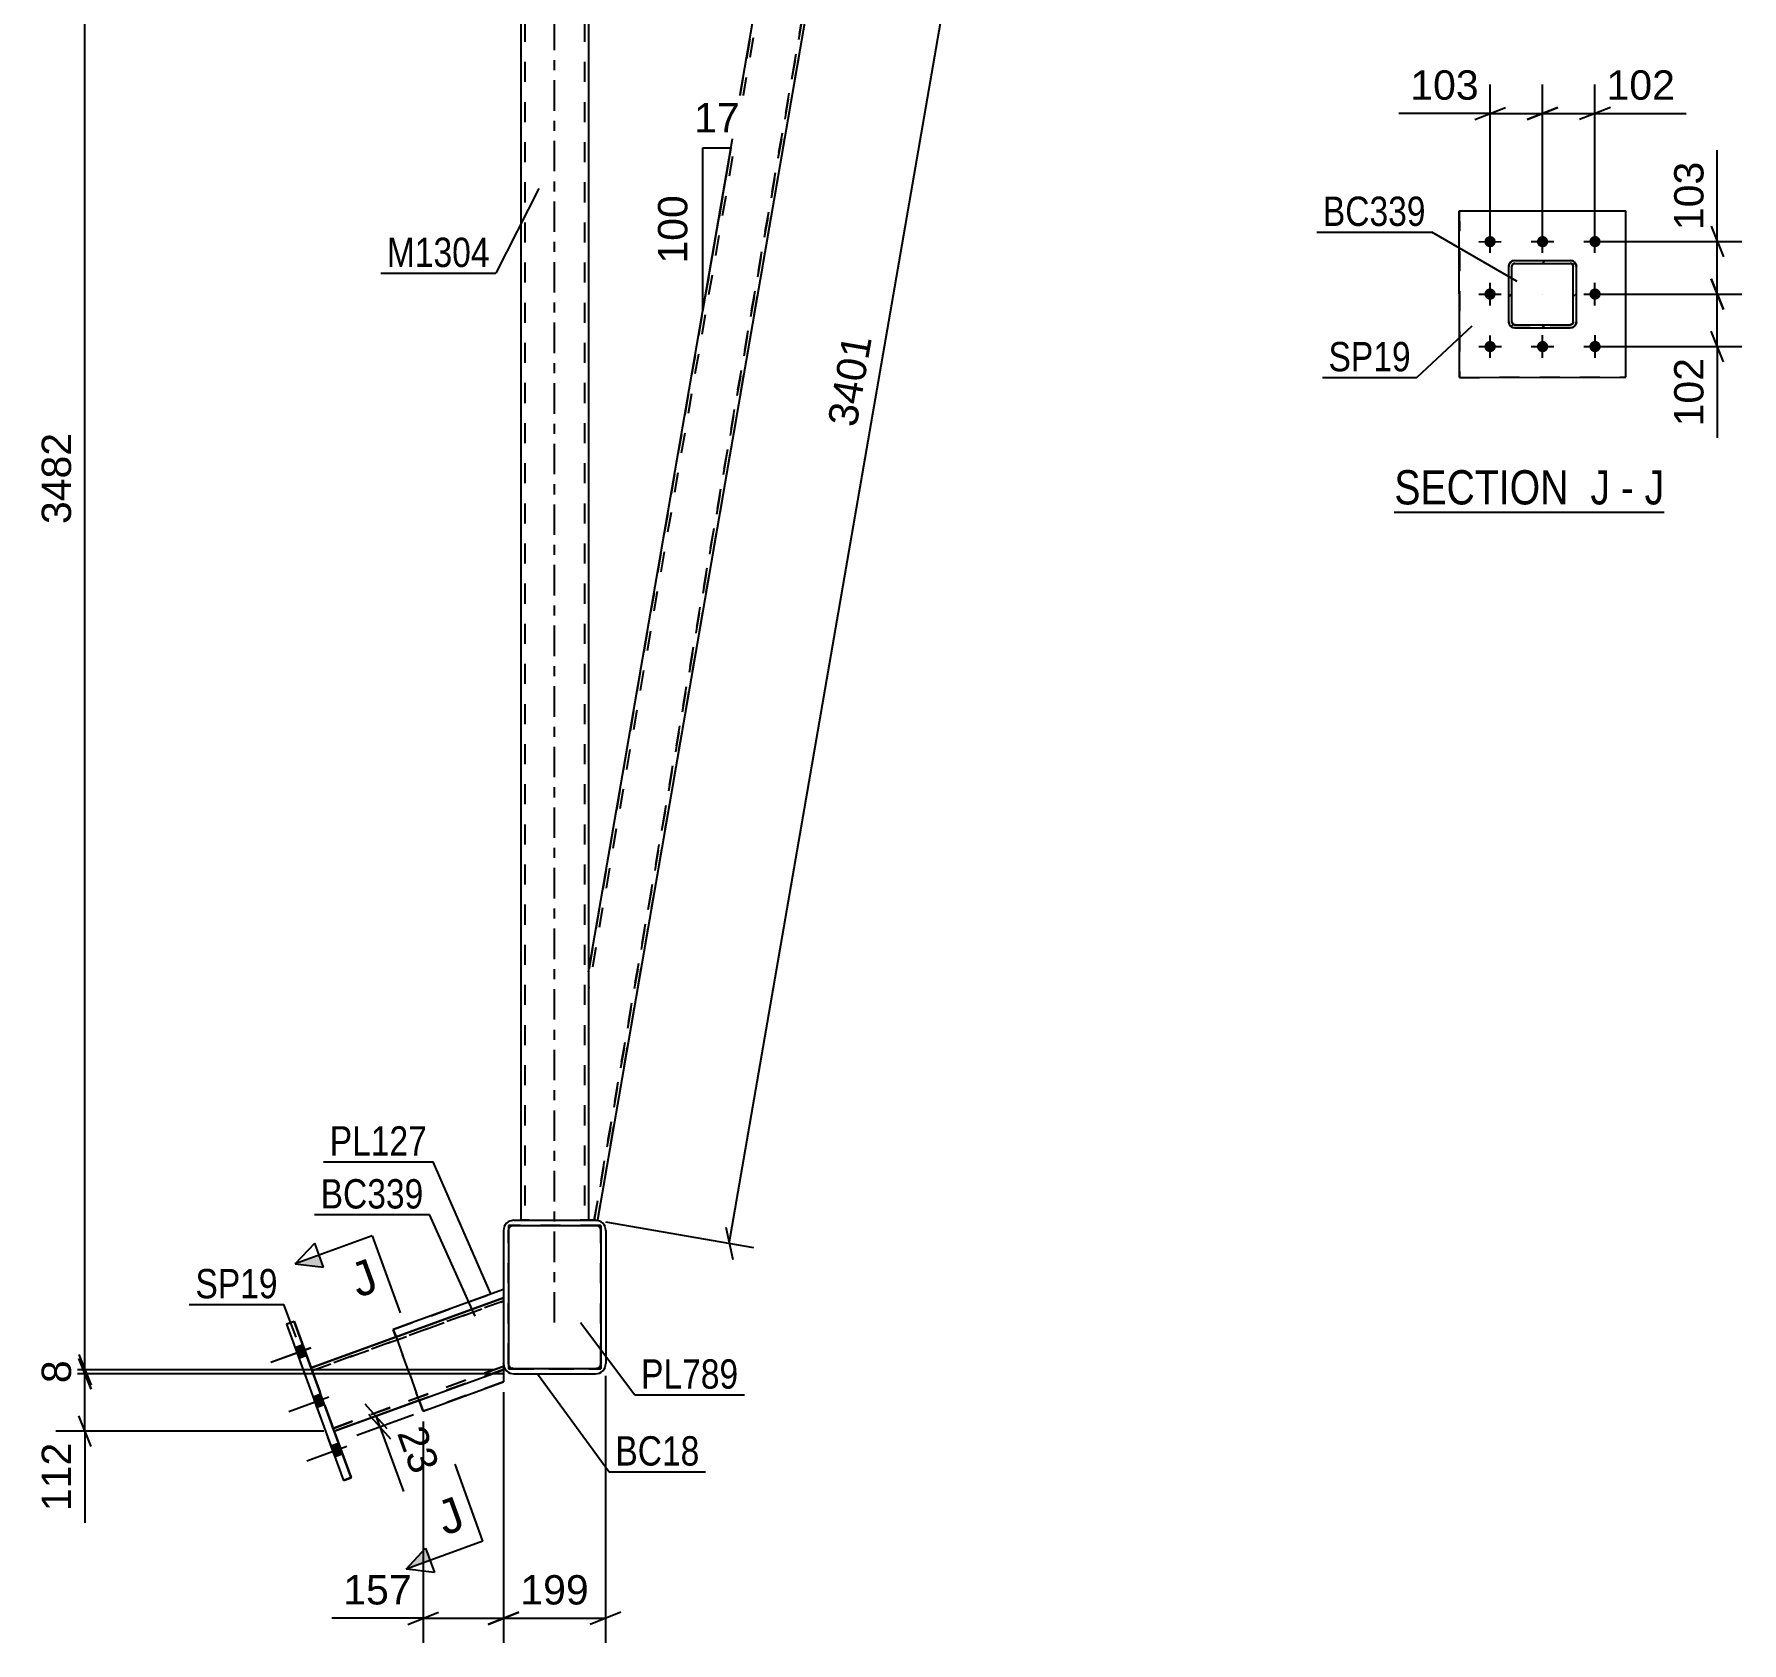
# Model space of a CAD drawing. Header units: millimetres. Extents: x -353 to 488, y -226 to 368.
# Drawn here: x 108.2 to 275.1, y 74.5 to 231.7 of the extents above; entities that cross this region are included whole.
import ezdxf

# ---------------------------------------------------------------- set-up
doc = ezdxf.new("R2010")
doc.units = ezdxf.units.MM
doc.linetypes.add('DXK_LINE_DOT2', pattern=[3.9198, 1.9599, -1.9599])
doc.linetypes.add('DXK_LINE_DOT3', pattern=[5.9187, 2.979, -0.9799, 0.9799, -0.9799])
doc.styles.add('Arial', font='ARIAL.TTF', dxfattribs={"height": 0.2})
doc.styles.add('Arial Narrow', font='ARIALN.TTF', dxfattribs={"height": 0.2})

# ---------------------------------------------------------------- blocks, each defined once
blk = doc.blocks.new('Unknown-284857872-20 - 28824')
at = {"color": 6, "linetype": 'Continuous'}
blk.add_line((241.11, 184.99), (267.48, 184.99), dxfattribs=at)
at = {"color": 0, "linetype": 'Continuous'}
for points in [[(259.22, 185.74), (259.22, 189.24), (241.11, 189.24), (241.11, 185.74)], [(262.18, 185.74), (262.18, 189.24), (260.27, 189.24), (260.27, 185.74)], [(264.51, 185.74), (264.51, 189.24), (263.23, 189.24), (263.23, 185.74)], [(267.48, 185.74), (267.48, 189.24), (265.56, 189.24), (265.56, 185.74)]]:
    blk.add_wipeout(points, dxfattribs=at)
at = {"color": 7, "linetype": 'Continuous', "style": 'Arial Narrow'}
for s, p in [('SECTION ', (241.11, 185.74)), ('J', (260.27, 185.74)), ('J', (265.56, 185.74)), ('-', (263.23, 185.74))]:
    blk.add_text(s, height=3.34, dxfattribs=at).set_placement(p)
blk = doc.blocks.new('Part-284857872-22516 - 22497')
at = {"color": 2, "linetype": 'Continuous'}
for p, q in [((132.89, 105.67), (133.65, 105.95)), ((133.65, 105.94), (132.89, 105.67)), ((132.89, 105.67), (138.45, 90.4)), ((132.89, 105.67), (132.89, 105.67)), ((132.89, 105.67), (132.9, 105.67)), ((133.65, 105.94), (133.65, 105.95)), ((133.65, 105.95), (135.3, 101.41)), ((139.2, 90.67), (133.65, 105.94)), ((137.56, 95.21), (139.2, 90.68)), ((138.45, 90.4), (139.2, 90.67)), ((139.2, 90.67), (139.2, 90.68)), ((139.2, 90.68), (139.2, 90.68))]:
    blk.add_line(p, q, dxfattribs=at)
at = {"color": 7, "linetype": 'DXK_LINE_DOT2'}
for p, q in [((132.9, 105.67), (138.45, 90.4)), ((135.3, 101.41), (137.56, 95.21)), ((139.2, 90.68), (138.45, 90.4)), ((138.45, 90.4), (138.45, 90.4))]:
    blk.add_line(p, q, dxfattribs=at)
blk = doc.blocks.new('Part-284857872-22570 - 22497')
at = {"color": 2, "linetype": 'Continuous'}
for p, q in [((154.59, 115.32), (154.59, 101.32)), ((154.59, 115.32), (163.59, 115.32)), ((163.59, 115.32), (163.59, 101.32)), ((154.59, 101.32), (154.59, 101.32)), ((163.59, 101.32), (154.59, 101.32)), ((163.59, 101.32), (163.59, 101.32))]:
    blk.add_line(p, q, dxfattribs=at)
at = {"color": 7, "linetype": 'DXK_LINE_DOT2'}
for p, q in [((154.59, 115.32), (154.59, 115.32)), ((163.59, 115.32), (154.59, 115.32)), ((163.59, 115.32), (163.59, 115.32)), ((154.59, 101.32), (163.59, 101.32))]:
    blk.add_line(p, q, dxfattribs=at)
blk = doc.blocks.new('Part-284857872-22499 - 22497')
at = {"color": 2, "linetype": 'Continuous'}
for p, q in [((154.17, 115.2), (154.09, 114.82)), ((154.17, 115.2), (154.17, 115.21)), ((155.09, 115.82), (154.71, 115.74)), ((155.09, 115.82), (163.09, 115.82)), ((155.09, 115.82), (155.09, 115.82)), ((163.47, 115.74), (163.09, 115.82)), ((164.01, 115.2), (164.01, 115.21)), ((164.09, 114.82), (164.01, 115.2)), ((154.09, 114.82), (154.09, 101.82)), ((164.09, 114.82), (164.09, 101.82)), ((154.09, 101.82), (154.17, 101.43)), ((164.01, 101.43), (164.09, 101.82)), ((154.71, 100.89), (155.09, 100.82)), ((155.09, 100.82), (163.09, 100.82)), ((163.09, 100.82), (163.47, 100.89))]:
    blk.add_line(p, q, dxfattribs=at)
at = {"color": 7, "linetype": 'DXK_LINE_DOT2'}
for p, q in [((154.9, 115.28), (155.09, 115.32)), ((155.09, 115.32), (155.09, 115.32)), ((155.09, 115.32), (163.09, 115.32)), ((163.09, 115.82), (163.09, 115.82)), ((163.09, 115.32), (163.09, 115.32)), ((163.09, 115.32), (163.28, 115.28)), ((154.59, 114.82), (154.63, 115.01)), ((154.59, 114.82), (154.59, 114.82)), ((154.59, 101.82), (154.59, 114.82)), ((163.55, 115.01), (163.59, 114.82)), ((163.59, 114.82), (163.59, 114.82)), ((163.59, 101.82), (163.59, 114.82)), ((154.59, 101.82), (154.59, 101.82)), ((154.63, 101.63), (154.59, 101.82)), ((163.59, 101.82), (163.55, 101.63)), ((163.59, 101.82), (163.59, 101.82)), ((154.63, 101.63), (154.63, 101.63)), ((155.09, 101.32), (154.9, 101.36)), ((155.09, 101.32), (155.09, 101.32)), ((155.09, 101.32), (163.09, 101.32)), ((155.09, 100.82), (155.09, 100.82)), ((163.28, 101.36), (163.09, 101.32)), ((163.09, 101.32), (163.09, 101.32)), ((163.09, 100.82), (163.09, 100.82)), ((163.55, 101.63), (163.55, 101.63))]:
    blk.add_line(p, q, dxfattribs=at)
at = {"color": 7, "linetype": 'DXK_LINE_DOT3'}
blk.add_line((159.09, 108.32), (159.09, 108.31), dxfattribs=at)
at = {"color": 2, "linetype": 'Continuous'}
for centre, start, end in [((155.09, 114.82), 112.5, 157.5), ((163.09, 114.82), 22.5, 67.5), ((155.09, 101.82), 202.5, 247.5), ((163.09, 101.82), 292.5, 337.5)]:
    blk.add_arc(centre, 1, start, end, dxfattribs=at)
at = {"color": 7, "linetype": 'DXK_LINE_DOT2'}
for centre, start, end in [((155.09, 114.82), 112.5, 157.5), ((163.09, 114.82), 22.5, 67.5), ((155.09, 101.82), 202.5, 247.5), ((163.09, 101.82), 292.5, 337.5)]:
    blk.add_arc(centre, 0.5, start, end, dxfattribs=at)
blk = doc.blocks.new('Part-284857872-22501 - 22497')
at = {"color": 7, "linetype": 'DXK_LINE_DOT3'}
blk.add_line((159.09, 105.82), (159.09, 270.32), dxfattribs=at)
at = {"color": 2, "linetype": 'Continuous'}
for p, q in [((155.79, 260.32), (155.79, 115.82)), ((156.59, 260.32), (161.59, 260.32)), ((162.39, 260.32), (162.39, 115.82)), ((156.59, 115.82), (161.59, 115.82))]:
    blk.add_line(p, q, dxfattribs=at)
at = {"color": 7, "linetype": 'DXK_LINE_DOT2'}
for p, q in [((155.79, 260.32), (155.79, 260.32)), ((155.79, 260.32), (155.79, 260.32)), ((155.85, 260.32), (155.79, 260.32)), ((155.79, 260.32), (155.85, 260.32)), ((156.02, 260.32), (155.85, 260.32)), ((155.85, 260.32), (156.02, 260.32)), ((156.28, 260.32), (156.02, 260.32)), ((156.02, 260.32), (156.28, 260.32)), ((156.19, 260.32), (156.19, 115.82)), ((156.22, 260.32), (156.19, 260.32)), ((156.19, 260.32), (156.22, 260.32)), ((156.31, 260.32), (156.22, 260.32)), ((156.22, 260.32), (156.31, 260.32)), ((156.59, 260.32), (156.28, 260.32)), ((156.28, 260.32), (156.59, 260.32)), ((156.44, 260.32), (156.31, 260.32)), ((156.31, 260.32), (156.44, 260.32)), ((156.59, 260.32), (156.44, 260.32)), ((156.44, 260.32), (156.59, 260.32)), ((156.59, 260.32), (161.59, 260.32)), ((156.59, 260.32), (161.59, 260.32)), ((156.59, 260.32), (161.59, 260.32)), ((161.74, 260.32), (161.59, 260.32)), ((161.59, 260.32), (161.74, 260.32)), ((161.59, 260.32), (161.9, 260.32)), ((161.9, 260.32), (161.59, 260.32)), ((161.87, 260.32), (161.74, 260.32)), ((161.74, 260.32), (161.87, 260.32)), ((161.96, 260.32), (161.87, 260.32)), ((161.87, 260.32), (161.96, 260.32)), ((161.9, 260.32), (162.16, 260.32)), ((162.16, 260.32), (161.9, 260.32)), ((161.99, 260.32), (161.96, 260.32)), ((161.96, 260.32), (161.99, 260.32)), ((161.99, 260.32), (161.99, 115.82)), ((162.16, 260.32), (162.33, 260.32)), ((162.33, 260.32), (162.16, 260.32)), ((162.33, 260.32), (162.39, 260.32)), ((162.39, 260.32), (162.33, 260.32)), ((162.39, 260.32), (162.39, 260.32)), ((162.39, 260.32), (162.39, 260.32)), ((155.79, 115.82), (155.79, 115.82)), ((155.85, 115.82), (155.79, 115.82)), ((155.79, 115.82), (155.85, 115.82)), ((156.02, 115.82), (155.85, 115.82)), ((155.85, 115.82), (156.02, 115.82)), ((156.28, 115.82), (156.02, 115.82)), ((156.02, 115.82), (156.28, 115.82)), ((156.19, 115.82), (156.19, 115.82)), ((156.22, 115.82), (156.19, 115.82)), ((156.19, 115.82), (156.22, 115.82)), ((156.31, 115.82), (156.22, 115.82)), ((156.22, 115.82), (156.31, 115.82)), ((156.59, 115.82), (156.28, 115.82)), ((156.28, 115.82), (156.59, 115.82)), ((156.44, 115.82), (156.31, 115.82)), ((156.31, 115.82), (156.44, 115.82)), ((156.59, 115.82), (156.44, 115.82)), ((156.44, 115.82), (156.59, 115.82)), ((156.59, 115.82), (161.59, 115.82)), ((156.59, 115.82), (161.59, 115.82)), ((156.59, 115.82), (161.59, 115.82)), ((161.74, 115.82), (161.59, 115.82)), ((161.59, 115.82), (161.74, 115.82)), ((161.59, 115.82), (161.9, 115.82)), ((161.9, 115.82), (161.59, 115.82)), ((161.87, 115.82), (161.74, 115.82)), ((161.74, 115.82), (161.87, 115.82)), ((161.96, 115.82), (161.87, 115.82)), ((161.87, 115.82), (161.96, 115.82)), ((161.9, 115.82), (162.16, 115.82)), ((162.16, 115.82), (161.9, 115.82)), ((161.99, 115.82), (161.96, 115.82)), ((161.96, 115.82), (161.99, 115.82)), ((161.99, 115.82), (161.99, 115.82)), ((162.16, 115.82), (162.33, 115.82)), ((162.33, 115.82), (162.16, 115.82)), ((162.33, 115.82), (162.39, 115.82)), ((162.39, 115.82), (162.33, 115.82)), ((162.39, 115.82), (162.39, 115.82))]:
    blk.add_line(p, q, dxfattribs=at)
blk = doc.blocks.new('Part-284857872-22505 - 22497')
at = {"color": 2, "linetype": 'Continuous'}
for p, q in [((135.3, 101.41), (154.09, 108.25)), ((154.09, 108.25), (135.3, 101.41)), ((154.09, 107.61), (154.09, 101.86)), ((154.09, 101.82), (154.09, 101.22)), ((135.3, 101.41), (135.3, 101.41)), ((135.3, 101.41), (135.3, 101.41)), ((135.31, 101.36), (135.3, 101.41)), ((135.36, 101.24), (135.31, 101.36)), ((135.42, 101.06), (135.36, 101.24)), ((135.5, 100.84), (135.42, 101.06)), ((137.35, 95.77), (135.5, 100.84)), ((137.55, 95.21), (154.09, 101.22)), ((137.43, 95.55), (137.35, 95.77)), ((137.49, 95.37), (137.43, 95.55)), ((137.54, 95.25), (137.49, 95.37)), ((137.55, 95.21), (137.54, 95.25))]:
    blk.add_line(p, q, dxfattribs=at)
at = {"color": 7, "linetype": 'DXK_LINE_DOT2'}
for p, q in [((135.4, 101.13), (154.09, 107.93)), ((154.09, 107.93), (135.4, 101.13)), ((154.09, 108.25), (154.09, 108.25)), ((154.09, 108.25), (154.09, 107.61)), ((154.09, 108.25), (154.09, 107.61)), ((154.09, 107.93), (154.09, 107.93)), ((154.09, 107.61), (154.09, 107.61)), ((154.09, 107.61), (154.09, 107.61)), ((154.09, 107.61), (154.09, 107.61)), ((154.09, 101.86), (154.09, 101.82)), ((154.09, 101.82), (154.09, 101.86)), ((154.09, 101.86), (154.09, 101.82)), ((135.31, 101.37), (135.3, 101.41)), ((135.31, 101.37), (135.36, 101.25)), ((135.36, 101.25), (135.43, 101.05)), ((135.4, 101.13), (135.4, 101.13)), ((135.41, 101.11), (135.4, 101.13)), ((135.41, 101.1), (135.4, 101.13)), ((135.42, 101.06), (135.41, 101.11)), ((135.42, 101.06), (135.41, 101.1)), ((135.46, 100.95), (135.42, 101.06)), ((135.43, 101.04), (135.42, 101.06)), ((135.43, 101.05), (135.5, 100.85)), ((135.46, 100.95), (135.43, 101.04)), ((135.46, 100.95), (137.39, 95.66)), ((135.46, 100.95), (137.39, 95.66)), ((135.5, 100.85), (137.39, 95.66)), ((137.45, 95.49), (154.09, 101.55)), ((154.09, 101.54), (137.45, 95.49)), ((154.09, 101.23), (137.55, 95.21)), ((154.09, 101.54), (154.09, 101.55)), ((154.09, 101.22), (154.09, 101.23)), ((137.39, 95.66), (137.42, 95.57)), ((137.42, 95.57), (137.39, 95.66)), ((137.39, 95.66), (137.44, 95.51)), ((137.42, 95.57), (137.44, 95.51)), ((137.44, 95.51), (137.42, 95.57)), ((137.44, 95.51), (137.45, 95.49)), ((137.45, 95.49), (137.44, 95.51)), ((137.44, 95.51), (137.49, 95.37)), ((137.45, 95.49), (137.45, 95.49)), ((137.49, 95.37), (137.54, 95.25)), ((137.54, 95.25), (137.55, 95.21)), ((137.55, 95.21), (137.55, 95.21))]:
    blk.add_line(p, q, dxfattribs=at)
blk = doc.blocks.new('Part-284857872-22522 - 22497')
at = {"color": 2, "linetype": 'Continuous'}
for p, q in [((154.09, 109.07), (143.33, 105.16)), ((143.33, 105.16), (143.33, 105.16)), ((143.33, 105.16), (143.6, 104.43)), ((154.09, 101.22), (154.09, 100.03)), ((146.24, 97.17), (154.09, 100.03)), ((145.85, 98.23), (146.24, 97.17)), ((146.24, 97.17), (146.24, 97.17))]:
    blk.add_line(p, q, dxfattribs=at)
at = {"color": 7, "linetype": 'DXK_LINE_DOT2'}
for p, q in [((143.33, 105.16), (154.09, 109.07)), ((154.09, 109.07), (154.09, 109.07)), ((154.09, 109.07), (154.09, 101.22)), ((146.24, 97.17), (143.33, 105.16)), ((143.6, 104.43), (145.85, 98.23)), ((154.09, 100.03), (146.24, 97.17))]:
    blk.add_line(p, q, dxfattribs=at)
blk = doc.blocks.new('Part-284857872-22547 - 22497')
at = {"color": 7, "linetype": 'DXK_LINE_DOT2'}
for p, q in [((162.96, 115.82), (191.93, 283.25)), ((191.93, 283.25), (162.96, 115.82)), ((192.25, 283.37), (163.26, 115.82)), ((187.49, 281.64), (191.6, 283.13)), ((187.49, 281.64), (191.6, 283.13)), ((187.49, 281.64), (191.6, 283.13)), ((191.85, 283.23), (191.6, 283.13)), ((191.6, 283.13), (191.73, 283.18)), ((191.73, 283.18), (191.6, 283.13)), ((191.73, 283.18), (191.83, 283.22)), ((191.83, 283.22), (191.73, 283.18)), ((191.83, 283.22), (191.9, 283.24)), ((191.9, 283.24), (191.83, 283.22)), ((192.06, 283.3), (191.85, 283.23)), ((191.9, 283.24), (191.93, 283.25)), ((191.93, 283.25), (191.9, 283.24)), ((191.93, 283.25), (191.93, 283.25)), ((192.21, 283.35), (192.06, 283.3)), ((192.25, 283.37), (192.21, 283.35)), ((192.25, 283.37), (192.25, 283.37)), ((187.16, 281.52), (162.39, 138.34)), ((187.16, 281.52), (162.39, 138.34)), ((186.84, 281.4), (162.39, 140.1)), ((186.89, 281.42), (186.84, 281.4)), ((186.84, 281.4), (186.84, 281.4)), ((187.03, 281.47), (186.89, 281.42)), ((187.24, 281.55), (187.03, 281.47)), ((187.19, 281.53), (187.16, 281.52)), ((187.16, 281.52), (187.19, 281.53)), ((187.16, 281.52), (187.16, 281.52)), ((187.19, 281.53), (187.26, 281.56)), ((187.26, 281.55), (187.19, 281.53)), ((187.49, 281.64), (187.24, 281.55)), ((187.37, 281.59), (187.26, 281.55)), ((187.26, 281.56), (187.37, 281.59)), ((187.49, 281.64), (187.37, 281.59)), ((187.37, 281.59), (187.49, 281.64)), ((162.39, 140.1), (162.39, 140.1)), ((162.39, 140.1), (162.39, 136.58)), ((162.39, 138.34), (162.39, 138.34)), ((162.39, 138.34), (162.39, 136.58)), ((162.39, 136.59), (162.39, 136.58)), ((162.65, 115.82), (162.39, 115.82)), ((162.65, 115.82), (162.39, 115.82)), ((162.39, 115.82), (162.39, 115.82)), ((162.39, 115.82), (162.65, 115.82)), ((162.39, 115.82), (162.65, 115.82)), ((162.65, 115.82), (162.89, 115.82)), ((162.89, 115.82), (162.65, 115.82)), ((162.65, 115.82), (162.77, 115.82)), ((162.77, 115.82), (162.65, 115.82)), ((162.77, 115.82), (162.87, 115.82)), ((162.87, 115.82), (162.77, 115.82)), ((162.87, 115.82), (162.93, 115.82)), ((162.93, 115.82), (162.87, 115.82)), ((162.89, 115.82), (163.08, 115.82)), ((163.08, 115.82), (162.89, 115.82)), ((162.93, 115.82), (162.96, 115.82)), ((162.96, 115.82), (162.93, 115.82)), ((162.96, 115.82), (162.96, 115.82)), ((163.08, 115.82), (163.22, 115.82)), ((163.08, 115.82), (163.09, 115.82)), ((163.22, 115.82), (163.26, 115.82)), ((163.26, 115.82), (163.26, 115.82))]:
    blk.add_line(p, q, dxfattribs=at)
at = {"color": 2, "linetype": 'Continuous'}
for p, q in [((192.25, 283.37), (163.26, 115.82)), ((187.49, 281.64), (191.6, 283.13)), ((191.6, 283.13), (191.85, 283.22)), ((191.85, 283.22), (192.06, 283.3)), ((192.06, 283.3), (192.21, 283.35)), ((192.21, 283.35), (192.25, 283.37)), ((162.39, 140.1), (186.84, 281.4)), ((186.84, 281.4), (186.89, 281.42)), ((186.89, 281.42), (187.03, 281.47)), ((187.03, 281.47), (187.24, 281.55)), ((187.24, 281.55), (187.49, 281.64)), ((162.39, 136.58), (162.39, 115.82)), ((162.39, 115.82), (162.39, 115.82)), ((163.09, 115.82), (163.22, 115.82)), ((163.22, 115.82), (163.26, 115.82))]:
    blk.add_line(p, q, dxfattribs=at)
blk = doc.blocks.new('Bolt-284857872-22592 - 22497')
at = {"linetype": 'Continuous'}
for points in [[(134.86, 102.61), (134.48, 103.64), (133.73, 103.37), (134.11, 102.34)], [(134.86, 102.61), (134.48, 103.64), (133.73, 103.37), (134.11, 102.33)], [(134.86, 102.6), (134.48, 103.64), (133.73, 103.36), (134.11, 102.33)], [(136.61, 97.79), (136.24, 98.83), (135.49, 98.55), (135.86, 97.52)], [(136.61, 97.79), (136.24, 98.82), (135.49, 98.55), (135.86, 97.52)], [(138.37, 92.98), (137.99, 94.01), (137.24, 93.74), (137.61, 92.7)], [(138.37, 92.98), (137.99, 94.01), (137.24, 93.74), (137.61, 92.7)], [(138.37, 92.97), (137.99, 94.01), (137.24, 93.73), (137.61, 92.7)]]:
    blk.add_hatch(color=1, dxfattribs=at).paths.add_polyline_path(points)
at = {"color": 1, "linetype": 'Continuous'}
for p, q in [((134.48, 103.64), (133.73, 103.37)), ((134.48, 103.64), (133.73, 103.37)), ((134.48, 103.64), (133.73, 103.36)), ((135.28, 103.35), (131.38, 101.93)), ((135.28, 103.35), (131.38, 101.93)), ((135.28, 103.34), (131.38, 101.92)), ((134.86, 102.61), (134.11, 102.34)), ((134.86, 102.61), (134.11, 102.33)), ((134.86, 102.6), (134.11, 102.33)), ((137.04, 98.53), (133.14, 97.11)), ((137.04, 98.53), (133.14, 97.11)), ((136.24, 98.83), (135.49, 98.55)), ((136.24, 98.82), (135.49, 98.55)), ((136.61, 97.79), (135.86, 97.52)), ((136.61, 97.79), (135.86, 97.52)), ((138.79, 93.72), (134.89, 92.3)), ((138.79, 93.71), (134.89, 92.3)), ((138.79, 93.71), (134.89, 92.29)), ((137.99, 94.01), (137.24, 93.74)), ((137.99, 94.01), (137.24, 93.74)), ((137.99, 94.01), (137.24, 93.73)), ((138.37, 92.98), (137.61, 92.7)), ((138.37, 92.98), (137.61, 92.7)), ((138.37, 92.97), (137.61, 92.7))]:
    blk.add_line(p, q, dxfattribs=at)
blk = doc.blocks.new('Part-284857872-28832 - 28824')
at = {"linetype": 'Continuous'}
h = blk.add_hatch(dxfattribs=at)
h.set_pattern_fill('', scale=0.7, style=0, pattern_type=0)
h.set_pattern_definition([(45, (252.657, 209.5358), (-1.57154, 1.57154), [])])
h.paths.add_polyline_path([(252.89, 209.58), (252.66, 209.54), (252.46, 209.41), (252.33, 209.21), (252.29, 208.98), (252.29, 203.58), (252.34, 203.35), (252.47, 203.16), (252.66, 203.03), (252.89, 202.98), (258.29, 202.98), (258.52, 203.03), (258.71, 203.16), (258.84, 203.35), (258.89, 203.58), (258.89, 208.98), (258.84, 209.21), (258.71, 209.41), (258.52, 209.54), (258.29, 209.58)])
h.paths.add_polyline_path([(258.29, 209.28), (258.4, 209.26), (258.5, 209.2), (258.56, 209.1), (258.59, 208.98), (258.59, 203.58), (258.57, 203.47), (258.5, 203.37), (258.4, 203.31), (258.29, 203.28), (252.89, 203.28), (252.77, 203.3), (252.68, 203.37), (252.61, 203.47), (252.59, 203.58), (252.59, 208.98), (252.61, 209.1), (252.67, 209.19), (252.77, 209.26), (252.89, 209.28)])
at = {"color": 7, "linetype": 'DXK_LINE_DOT2'}
for p, q in [((252.29, 208.98), (252.33, 209.21)), ((252.29, 203.58), (252.29, 208.98)), ((252.61, 209.1), (252.59, 208.98)), ((252.59, 203.58), (252.59, 208.98)), ((252.67, 209.19), (252.61, 209.1)), ((252.66, 209.54), (252.89, 209.58)), ((252.77, 209.26), (252.67, 209.19)), ((252.89, 209.28), (252.77, 209.26)), ((252.89, 209.58), (258.29, 209.58)), ((252.89, 209.28), (258.29, 209.28)), ((258.29, 209.58), (258.52, 209.54)), ((258.4, 209.26), (258.29, 209.28)), ((258.5, 209.2), (258.4, 209.26)), ((258.56, 209.1), (258.5, 209.2)), ((258.59, 208.98), (258.56, 209.1)), ((258.59, 203.58), (258.59, 208.98)), ((258.84, 209.21), (258.89, 208.98)), ((258.89, 203.58), (258.89, 208.98)), ((252.34, 203.35), (252.29, 203.58)), ((252.59, 203.58), (252.61, 203.47)), ((258.57, 203.47), (258.59, 203.58)), ((258.89, 203.58), (258.84, 203.35)), ((258.89, 203.58), (258.89, 203.58)), ((252.61, 203.47), (252.68, 203.37)), ((252.89, 202.98), (252.66, 203.03)), ((252.68, 203.37), (252.77, 203.3)), ((252.77, 203.3), (252.89, 203.28)), ((252.89, 203.28), (258.29, 203.28)), ((258.29, 202.98), (252.89, 202.98)), ((252.89, 202.98), (252.89, 202.98)), ((258.29, 203.28), (258.4, 203.31)), ((258.52, 203.03), (258.29, 202.98)), ((258.4, 203.31), (258.5, 203.37)), ((258.5, 203.37), (258.57, 203.47)), ((258.52, 203.03), (258.52, 203.03))]:
    blk.add_line(p, q, dxfattribs=at)
at = {"color": 2, "linetype": 'Continuous'}
for p, q in [((252.33, 209.21), (252.29, 208.98)), ((252.29, 208.98), (252.29, 208.98)), ((252.29, 203.58), (252.29, 208.98)), ((252.59, 208.98), (252.61, 209.1)), ((252.59, 208.98), (252.59, 208.98)), ((252.59, 203.58), (252.59, 208.98)), ((252.61, 209.1), (252.67, 209.19)), ((252.89, 209.58), (252.66, 209.54)), ((252.67, 209.19), (252.77, 209.26)), ((252.77, 209.26), (252.89, 209.28)), ((252.89, 209.58), (252.89, 209.58)), ((252.89, 209.58), (258.29, 209.58)), ((252.89, 209.28), (252.89, 209.28)), ((252.89, 209.28), (258.29, 209.28)), ((258.29, 209.58), (258.29, 209.58)), ((258.52, 209.54), (258.29, 209.58)), ((258.29, 209.28), (258.29, 209.28)), ((258.29, 209.28), (258.4, 209.26)), ((258.4, 209.26), (258.5, 209.2)), ((258.5, 209.2), (258.56, 209.1)), ((258.56, 209.1), (258.56, 209.1)), ((258.56, 209.1), (258.59, 208.98)), ((258.59, 208.98), (258.59, 208.98)), ((258.59, 203.58), (258.59, 208.98)), ((258.89, 208.98), (258.84, 209.21)), ((258.89, 208.98), (258.89, 208.98)), ((258.89, 203.58), (258.89, 208.98)), ((252.29, 203.58), (252.29, 203.58)), ((252.29, 203.58), (252.34, 203.35)), ((252.59, 203.58), (252.59, 203.58)), ((252.61, 203.47), (252.59, 203.58)), ((258.59, 203.58), (258.57, 203.47)), ((258.59, 203.58), (258.59, 203.58)), ((258.84, 203.35), (258.89, 203.58)), ((258.89, 203.58), (258.89, 203.58)), ((252.34, 203.35), (252.34, 203.35)), ((252.68, 203.37), (252.61, 203.47)), ((252.66, 203.03), (252.89, 202.98)), ((252.77, 203.3), (252.68, 203.37)), ((252.89, 203.28), (252.77, 203.3)), ((252.89, 203.28), (252.89, 203.28)), ((252.89, 203.28), (258.29, 203.28)), ((252.89, 202.98), (252.89, 202.98)), ((252.89, 202.98), (258.29, 202.98)), ((258.4, 203.31), (258.29, 203.28)), ((258.29, 203.28), (258.29, 203.28)), ((258.29, 202.98), (258.52, 203.03)), ((258.29, 202.98), (258.29, 202.98)), ((258.5, 203.37), (258.4, 203.31)), ((258.57, 203.47), (258.5, 203.37))]:
    blk.add_line(p, q, dxfattribs=at)
at = {"color": 7, "linetype": 'DXK_LINE_DOT3'}
blk.add_line((255.59, 206.29), (255.59, 206.28), dxfattribs=at)
at = {"color": 7, "linetype": 'DXK_LINE_DOT2'}
for centre, start, end in [((252.89, 208.98), 112.5247, 157.5247), ((258.29, 208.98), 22.5247, 67.5247), ((252.89, 203.58), 202.5247, 247.5247), ((258.29, 203.58), 292.5247, 337.5247)]:
    blk.add_arc(centre, 0.6, start, end, dxfattribs=at)
at = {"color": 2, "linetype": 'Continuous'}
for centre, start, end in [((252.89, 208.98), 112.5247, 157.5247), ((258.29, 208.98), 22.5247, 67.5247), ((252.89, 203.58), 202.5247, 247.5247), ((258.29, 203.58), 292.5247, 337.5247)]:
    blk.add_arc(centre, 0.6, start, end, dxfattribs=at)
blk = doc.blocks.new('Part-284857872-28843 - 28824')
at = {"color": 2, "linetype": 'Continuous'}
for p, q in [((247.46, 214.4), (263.71, 214.41)), ((247.46, 214.4), (247.46, 214.4)), ((247.47, 198.15), (247.46, 214.4)), ((263.71, 214.41), (263.71, 214.41)), ((263.72, 198.16), (263.71, 214.41)), ((247.47, 198.15), (263.72, 198.16)), ((247.47, 198.15), (247.47, 198.15)), ((263.72, 198.16), (263.72, 198.16))]:
    blk.add_line(p, q, dxfattribs=at)
at = {"color": 7, "linetype": 'DXK_LINE_DOT2'}
for p, q in [((247.46, 214.4), (263.71, 214.41)), ((247.46, 214.4), (247.47, 198.15)), ((263.72, 198.16), (263.71, 214.41)), ((247.47, 198.15), (263.72, 198.16))]:
    blk.add_line(p, q, dxfattribs=at)
blk = doc.blocks.new('Bolt-284857872-28919 - 28824')
at = {"linetype": 'Continuous'}
for points in [[(250.65, 210.89), (250.54, 210.86), (250.42, 210.86), (250.31, 210.88), (250.2, 210.92), (250.11, 210.98), (250.03, 211.07), (249.97, 211.16), (249.93, 211.27), (249.91, 211.39), (249.92, 211.5), (249.95, 211.61), (250, 211.71), (250.08, 211.8), (250.17, 211.87), (250.27, 211.92), (250.38, 211.95), (250.5, 211.95), (250.61, 211.93), (250.72, 211.89), (250.81, 211.83), (250.89, 211.74), (250.96, 211.65), (250.99, 211.54), (251.01, 211.42), (251, 211.31), (250.97, 211.2), (250.92, 211.1), (250.84, 211.01), (250.75, 210.94)], [(255.77, 210.89), (255.66, 210.86), (255.55, 210.86), (255.44, 210.88), (255.33, 210.92), (255.23, 210.99), (255.15, 211.07), (255.09, 211.17), (255.05, 211.27), (255.04, 211.39), (255.04, 211.5), (255.08, 211.61), (255.13, 211.71), (255.2, 211.8), (255.29, 211.87), (255.4, 211.92), (255.51, 211.95), (255.62, 211.96), (255.74, 211.94), (255.84, 211.89), (255.94, 211.83), (256.02, 211.75), (256.08, 211.65), (256.12, 211.54), (256.14, 211.43), (256.13, 211.31), (256.1, 211.2), (256.04, 211.1), (255.97, 211.01), (255.88, 210.94)], [(260.9, 210.89), (260.79, 210.87), (260.67, 210.86), (260.56, 210.88), (260.45, 210.92), (260.36, 210.99), (260.28, 211.07), (260.22, 211.17), (260.18, 211.28), (260.16, 211.39), (260.17, 211.5), (260.2, 211.62), (260.25, 211.72), (260.33, 211.8), (260.42, 211.88), (260.52, 211.93), (260.63, 211.95), (260.75, 211.96), (260.86, 211.94), (260.97, 211.9), (261.06, 211.83), (261.14, 211.75), (261.21, 211.65), (261.24, 211.54), (261.26, 211.43), (261.25, 211.31), (261.22, 211.2), (261.17, 211.1), (261.09, 211.01), (261, 210.94)], [(250.65, 205.76), (250.54, 205.74), (250.43, 205.73), (250.31, 205.75), (250.21, 205.79), (250.11, 205.86), (250.03, 205.94), (249.97, 206.04), (249.93, 206.15), (249.91, 206.26), (249.92, 206.38), (249.95, 206.49), (250.01, 206.59), (250.08, 206.68), (250.17, 206.75), (250.27, 206.8), (250.39, 206.82), (250.5, 206.83), (250.61, 206.81), (250.72, 206.77), (250.82, 206.7), (250.9, 206.62), (250.96, 206.52), (251, 206.41), (251.01, 206.3), (251, 206.19), (250.97, 206.07), (250.92, 205.97), (250.85, 205.88), (250.76, 205.81)], [(260.9, 205.77), (260.79, 205.74), (260.68, 205.74), (260.56, 205.76), (260.46, 205.8), (260.36, 205.86), (260.28, 205.95), (260.22, 206.04), (260.18, 206.15), (260.16, 206.26), (260.17, 206.38), (260.2, 206.49), (260.26, 206.59), (260.33, 206.68), (260.42, 206.75), (260.52, 206.8), (260.64, 206.83), (260.75, 206.83), (260.86, 206.81), (260.97, 206.77), (261.07, 206.71), (261.15, 206.62), (261.21, 206.53), (261.25, 206.42), (261.26, 206.3), (261.25, 206.19), (261.22, 206.08), (261.17, 205.98), (261.1, 205.89), (261.01, 205.82)], [(250.65, 200.64), (250.54, 200.61), (250.43, 200.61), (250.31, 200.63), (250.21, 200.67), (250.11, 200.73), (250.03, 200.82), (249.97, 200.91), (249.93, 201.02), (249.92, 201.14), (249.92, 201.25), (249.96, 201.36), (250.01, 201.46), (250.08, 201.55), (250.17, 201.62), (250.28, 201.67), (250.39, 201.7), (250.5, 201.7), (250.62, 201.68), (250.72, 201.64), (250.82, 201.58), (250.9, 201.49), (250.96, 201.4), (251, 201.29), (251.02, 201.17), (251.01, 201.06), (250.98, 200.95), (250.92, 200.85), (250.85, 200.76), (250.76, 200.69)], [(255.78, 200.64), (255.67, 200.61), (255.55, 200.61), (255.44, 200.63), (255.33, 200.67), (255.24, 200.74), (255.16, 200.82), (255.1, 200.92), (255.06, 201.02), (255.04, 201.14), (255.05, 201.25), (255.08, 201.36), (255.13, 201.46), (255.21, 201.55), (255.3, 201.62), (255.4, 201.67), (255.51, 201.7), (255.63, 201.71), (255.74, 201.69), (255.85, 201.64), (255.94, 201.58), (256.02, 201.5), (256.08, 201.4), (256.12, 201.29), (256.14, 201.18), (256.13, 201.06), (256.1, 200.95), (256.05, 200.85), (255.97, 200.76), (255.88, 200.69)], [(260.9, 200.64), (260.79, 200.62), (260.68, 200.61), (260.56, 200.63), (260.46, 200.67), (260.36, 200.74), (260.28, 200.82), (260.22, 200.92), (260.18, 201.03), (260.17, 201.14), (260.17, 201.25), (260.21, 201.37), (260.26, 201.47), (260.33, 201.55), (260.42, 201.63), (260.53, 201.68), (260.64, 201.7), (260.75, 201.71), (260.87, 201.69), (260.97, 201.65), (261.07, 201.58), (261.15, 201.5), (261.21, 201.4), (261.25, 201.29), (261.27, 201.18), (261.26, 201.06), (261.23, 200.95), (261.17, 200.85), (261.1, 200.76), (261.01, 200.69)]]:
    blk.add_hatch(color=1, dxfattribs=at).paths.add_polyline_path(points)
at = {"color": 1, "linetype": 'Continuous'}
for p, q in [((250.46, 210.3), (250.46, 212.5)), ((255.59, 210.31), (255.59, 212.51)), ((260.71, 210.31), (260.71, 212.51)), ((249.36, 211.4), (251.56, 211.41)), ((254.49, 211.41), (256.69, 211.41)), ((259.61, 211.41), (261.81, 211.41)), ((250.46, 205.18), (250.46, 207.38)), ((260.71, 205.18), (260.71, 207.38)), ((249.36, 206.28), (251.56, 206.28)), ((259.61, 206.28), (261.81, 206.28)), ((250.47, 200.05), (250.47, 202.25)), ((255.59, 200.06), (255.59, 202.26)), ((260.72, 200.06), (260.72, 202.26)), ((249.37, 201.15), (251.57, 201.16)), ((254.49, 201.16), (256.69, 201.16)), ((259.62, 201.16), (261.82, 201.16))]:
    blk.add_line(p, q, dxfattribs=at)
blk = doc.blocks.new('StraightDimension-284857872-23651 - 22497')
at = {"color": 7, "linetype": 'Continuous'}
for p, q in [((193.24, 283.2), (207.51, 280.73)), ((205.48, 279.56), (204.81, 282.72)), ((176.15, 113.56), (205.15, 281.14)), ((164.07, 115.65), (178.51, 113.15)), ((175.81, 115.14), (176.48, 111.98))]:
    blk.add_line(p, q, dxfattribs=at)
at = {"color": 0}
blk.add_wipeout([(190.77, 202.45), (186.63, 203.17), (184.91, 193.22), (189.05, 192.5)], dxfattribs=at)
at = {"color": 3, "style": 'Arial'}
blk.add_text('3401', height=2.865, rotation=80.1854, dxfattribs=at).set_placement((188.56, 193.2))
blk = doc.blocks.new('StraightDimension-284857872-23580 - 22497')
at = {"color": 7, "linetype": 'Continuous'}
for p, q in [((112.6, 102.32), (113.8, 99.32)), ((154.09, 100.82), (110.35, 100.82)), ((113.2, 95.21), (113.2, 100.82)), ((136.55, 95.21), (110.35, 95.21)), ((113.8, 93.71), (112.6, 96.71))]:
    blk.add_line(p, q, dxfattribs=at)
at = {"color": 0}
blk.add_wipeout([(112.45, 94.68), (108.25, 94.68), (108.25, 86.81), (112.45, 86.81)], dxfattribs=at)
at = {"color": 7, "linetype": 'Continuous'}
blk.add_line((113.2, 95.21), (113.2, 86.28), dxfattribs=at)
blk.add_line((113.2, 95.21), (113.2, 86.28), dxfattribs=at)
at = {"color": 3, "style": 'Arial'}
blk.add_text('112', height=2.865, rotation=90.0002, dxfattribs=at).set_placement((111.85, 87.41))
blk = doc.blocks.new('StraightDimension-284857872-23463 - 22497')
at = {"color": 7, "linetype": 'Continuous'}
for p, q in [((144.91, 97.89), (139.38, 95.87)), ((145.3, 96.83), (139.76, 94.81)), ((140.55, 97.9), (142.71, 95.49)), ((143.09, 94.43), (140.94, 96.84)), ((141.63, 96.69), (142.02, 95.64))]:
    blk.add_line(p, q, dxfattribs=at)
at = {"color": 0}
blk.add_wipeout([(144.83, 90.09), (148.78, 91.53), (146.85, 96.83), (142.9, 95.4)], dxfattribs=at)
at = {"color": 7, "linetype": 'Continuous'}
blk.add_line((142.02, 95.64), (144.31, 89.34), dxfattribs=at)
blk.add_line((142.02, 95.64), (144.31, 89.34), dxfattribs=at)
at = {"color": 3, "style": 'Arial'}
blk.add_text('23', height=2.865, rotation=-69.9983, dxfattribs=at).set_placement((143.67, 95.04))
blk = doc.blocks.new('StraightDimension-284857872-23578 - 22497')
at = {"color": 7, "linetype": 'Continuous'}
for p, q in [((156.81, 275.32), (110.35, 275.32)), ((113.8, 273.82), (112.6, 276.82)), ((113.2, 101.22), (113.2, 275.32)), ((112.6, 102.72), (113.8, 99.72)), ((153.09, 101.22), (110.35, 101.22))]:
    blk.add_line(p, q, dxfattribs=at)
at = {"color": 0}
blk.add_wipeout([(112.45, 193.32), (108.25, 193.32), (108.25, 183.22), (112.45, 183.22)], dxfattribs=at)
at = {"color": 3, "style": 'Arial'}
blk.add_text('3482', height=2.865, rotation=90.0002, dxfattribs=at).set_placement((111.85, 183.82))
blk = doc.blocks.new('StraightDimension-284857872-23579 - 22497')
at = {"color": 7, "linetype": 'Continuous'}
for p, q in [((112.6, 102.72), (113.8, 99.72)), ((113.8, 99.32), (112.6, 102.32)), ((153.09, 101.22), (110.35, 101.22)), ((154.09, 100.82), (110.35, 100.82)), ((113.2, 100.82), (113.2, 101.22))]:
    blk.add_line(p, q, dxfattribs=at)
at = {"color": 0}
blk.add_wipeout([(112.45, 102.73), (108.25, 102.73), (108.25, 99.31), (112.45, 99.31)], dxfattribs=at)
at = {"color": 3, "style": 'Arial'}
blk.add_text('8', height=2.87, rotation=90.0002, dxfattribs=at).set_placement((111.85, 99.91))
blk = doc.blocks.new('AngleDimension-284857872-24343 - 22497')
at = {"color": 7, "linetype": 'Continuous'}
for p, q in [((173.55, 220.58), (176.32, 220.58)), ((173.55, 204.62), (176.32, 220.58)), ((173.55, 204.62), (173.55, 220.58)), ((174.86, 212.17), (176.32, 220.58))]:
    blk.add_line(p, q, dxfattribs=at)
at = {"color": 0}
for points in [[(177.76, 221.48), (177.76, 225.68), (172.11, 225.68), (172.11, 221.48)], [(172.65, 216.53), (168.45, 216.53), (168.45, 208.66), (172.65, 208.66)]]:
    blk.add_wipeout(points, dxfattribs=at)
at = {"color": 3, "style": 'Arial'}
blk.add_text('17', height=2.865, dxfattribs=at).set_placement((172.71, 222.08))
blk.add_text('100', height=2.865, rotation=90.0002, dxfattribs=at).set_placement((172.05, 209.26))
blk = doc.blocks.new('StraightDimension-284857872-33093 - 22497')
at = {"color": 7, "linetype": 'Continuous'}
for p, q in [((164.05, 100.63), (164.05, 74.54)), ((154.09, 99.03), (154.09, 74.54)), ((152.59, 76.34), (155.59, 77.54)), ((154.09, 76.94), (164.05, 76.94)), ((165.55, 77.54), (162.55, 76.34))]:
    blk.add_line(p, q, dxfattribs=at)
at = {"color": 0}
blk.add_wipeout([(163.01, 77.69), (163.01, 81.89), (155.14, 81.89), (155.14, 77.69)], dxfattribs=at)
at = {"color": 3, "style": 'Arial'}
blk.add_text('199', height=2.865, dxfattribs=at).set_placement((155.74, 78.29))
blk = doc.blocks.new('StraightDimension-284857872-33094 - 22497')
at = {"color": 7, "linetype": 'Continuous'}
for p, q in [((154.09, 99.03), (154.09, 74.54)), ((146.24, 96.17), (146.24, 74.54)), ((144.74, 76.34), (147.74, 77.54)), ((146.24, 76.94), (154.09, 76.94)), ((155.59, 77.54), (152.59, 76.34))]:
    blk.add_line(p, q, dxfattribs=at)
at = {"color": 0}
blk.add_wipeout([(145.71, 77.69), (145.71, 81.89), (137.84, 81.89), (137.84, 77.69)], dxfattribs=at)
at = {"color": 7, "linetype": 'Continuous'}
blk.add_line((146.24, 76.94), (137.32, 76.94), dxfattribs=at)
blk.add_line((146.24, 76.94), (137.32, 76.94), dxfattribs=at)
at = {"color": 3, "style": 'Arial'}
blk.add_text('157', height=2.865, dxfattribs=at).set_placement((138.44, 78.29))
blk = doc.blocks.new('StraightDimension-284857872-28940 - 28824')
at = {"color": 7, "linetype": 'Continuous'}
for p, q in [((255.59, 210.58), (255.59, 226.77)), ((260.71, 212.41), (260.71, 226.77)), ((254.09, 223.32), (257.09, 224.52)), ((255.59, 223.92), (260.71, 223.92)), ((262.21, 224.52), (259.21, 223.32))]:
    blk.add_line(p, q, dxfattribs=at)
at = {"color": 0}
blk.add_wipeout([(269.11, 224.67), (269.11, 228.87), (261.24, 228.87), (261.24, 224.67)], dxfattribs=at)
at = {"color": 7, "linetype": 'Continuous'}
blk.add_line((260.71, 223.92), (269.63, 223.92), dxfattribs=at)
blk.add_line((260.71, 223.92), (269.63, 223.92), dxfattribs=at)
at = {"color": 3, "style": 'Arial'}
blk.add_text('102', height=2.865, dxfattribs=at).set_placement((261.84, 225.27))
blk = doc.blocks.new('StraightDimension-284857872-28941 - 28824')
at = {"color": 7, "linetype": 'Continuous'}
for p, q in [((250.46, 212.4), (250.46, 226.77)), ((255.59, 210.58), (255.59, 226.77)), ((248.96, 223.32), (251.96, 224.52)), ((250.46, 223.92), (255.59, 223.92)), ((257.09, 224.52), (254.09, 223.32))]:
    blk.add_line(p, q, dxfattribs=at)
at = {"color": 0}
blk.add_wipeout([(249.94, 224.67), (249.94, 228.87), (242.07, 228.87), (242.07, 224.67)], dxfattribs=at)
at = {"color": 7, "linetype": 'Continuous'}
blk.add_line((250.46, 223.92), (241.54, 223.92), dxfattribs=at)
blk.add_line((250.46, 223.92), (241.54, 223.92), dxfattribs=at)
at = {"color": 3, "style": 'Arial'}
blk.add_text('103', height=2.865, dxfattribs=at).set_placement((242.67, 225.27))
blk = doc.blocks.new('StraightDimension-284857872-28961 - 28824')
at = {"color": 7, "linetype": 'Continuous'}
for p, q in [((272.06, 212.91), (273.26, 209.91)), ((261.71, 211.41), (275.06, 211.41)), ((272.66, 206.28), (272.66, 211.41)), ((273.26, 204.78), (272.06, 207.78)), ((259.89, 206.28), (275.06, 206.28))]:
    blk.add_line(p, q, dxfattribs=at)
at = {"color": 0}
blk.add_wipeout([(271.91, 219.81), (267.71, 219.81), (267.71, 211.93), (271.91, 211.93)], dxfattribs=at)
at = {"color": 7, "linetype": 'Continuous'}
blk.add_line((272.66, 211.41), (272.66, 220.33), dxfattribs=at)
blk.add_line((272.66, 211.41), (272.66, 220.33), dxfattribs=at)
at = {"color": 3, "style": 'Arial'}
blk.add_text('103', height=2.865, rotation=90.0002, dxfattribs=at).set_placement((271.31, 212.53))
blk = doc.blocks.new('StraightDimension-284857872-28962 - 28824')
at = {"color": 7, "linetype": 'Continuous'}
for p, q in [((272.06, 207.78), (273.26, 204.78)), ((259.89, 206.28), (275.06, 206.28)), ((272.66, 201.16), (272.66, 206.28)), ((273.26, 199.66), (272.06, 202.66)), ((261.72, 201.16), (275.06, 201.16))]:
    blk.add_line(p, q, dxfattribs=at)
at = {"color": 0}
blk.add_wipeout([(271.91, 200.63), (267.71, 200.63), (267.71, 192.76), (271.91, 192.76)], dxfattribs=at)
at = {"color": 7, "linetype": 'Continuous'}
blk.add_line((272.66, 201.16), (272.66, 192.24), dxfattribs=at)
blk.add_line((272.66, 201.16), (272.66, 192.24), dxfattribs=at)
at = {"color": 3, "style": 'Arial'}
blk.add_text('102', height=2.865, rotation=90.0002, dxfattribs=at).set_placement((271.31, 193.36))
blk = doc.blocks.new('Mark-284857872-23480 - 22497')
at = {"color": 0}
blk.add_wipeout([(146.62, 122.14), (146.62, 125.14), (137.12, 125.14), (137.12, 122.14)], dxfattribs=at)
blk.add_wipeout([(146.62, 122.14), (146.62, 125.14), (137.12, 125.14), (137.12, 122.14)], dxfattribs=at)
at = {"color": 30, "linetype": 'Continuous'}
for p in [(136.52, 121.54), (152.87, 108.63)]:
    blk.add_line(p, (147.22, 121.54), dxfattribs=at)
at = {"color": 3, "style": 'Arial Narrow'}
blk.add_text('PL127', height=2.863, dxfattribs=at).set_placement((137.12, 122.14))
blk = doc.blocks.new('Mark-284857872-24378 - 22497')
at = {"color": 0}
blk.add_wipeout([(173.24, 91.86), (173.24, 94.86), (165.02, 94.86), (165.02, 91.86)], dxfattribs=at)
blk.add_wipeout([(173.24, 91.86), (173.24, 94.86), (165.02, 94.86), (165.02, 91.86)], dxfattribs=at)
at = {"color": 30, "linetype": 'Continuous'}
for p, q in [((157.42, 100.82), (164.42, 91.26)), ((164.42, 91.26), (173.84, 91.26))]:
    blk.add_line(p, q, dxfattribs=at)
at = {"color": 3, "style": 'Arial Narrow'}
blk.add_text('BC18', height=2.863, dxfattribs=at).set_placement((165.02, 91.86))
blk = doc.blocks.new('Mark-284857872-24383 - 22497')
at = {"color": 0}
blk.add_wipeout([(177.04, 99.37), (177.04, 102.37), (167.53, 102.37), (167.53, 99.37)], dxfattribs=at)
blk.add_wipeout([(177.04, 99.37), (177.04, 102.37), (167.53, 102.37), (167.53, 99.37)], dxfattribs=at)
at = {"color": 30, "linetype": 'Continuous'}
for p, q in [((161.63, 105.83), (166.93, 98.77)), ((166.93, 98.77), (177.64, 98.77))]:
    blk.add_line(p, q, dxfattribs=at)
at = {"color": 3, "style": 'Arial Narrow'}
blk.add_text('PL789', height=2.863, dxfattribs=at).set_placement((167.53, 99.37))
blk = doc.blocks.new('Mark-284857872-23489 - 22497')
at = {"color": 0}
blk.add_wipeout([(146.28, 116.97), (146.28, 119.97), (136.23, 119.97), (136.23, 116.97)], dxfattribs=at)
blk.add_wipeout([(146.28, 116.97), (146.28, 119.97), (136.23, 119.97), (136.23, 116.97)], dxfattribs=at)
at = {"color": 30, "linetype": 'Continuous'}
for p in [(135.63, 116.37), (151.31, 106.44)]:
    blk.add_line(p, (146.88, 116.37), dxfattribs=at)
at = {"color": 3, "style": 'Arial Narrow'}
blk.add_text('BC339', height=2.863, dxfattribs=at).set_placement((136.23, 116.97))
blk = doc.blocks.new('Mark-284857872-23493 - 22497')
at = {"color": 0}
blk.add_wipeout([(132.04, 108.2), (132.04, 111.2), (124, 111.2), (124, 108.2)], dxfattribs=at)
blk.add_wipeout([(132.04, 108.2), (132.04, 111.2), (124, 111.2), (124, 108.2)], dxfattribs=at)
at = {"color": 30, "linetype": 'Continuous'}
for p in [(123.4, 107.6), (133.83, 104.41)]:
    blk.add_line(p, (132.64, 107.6), dxfattribs=at)
at = {"color": 3, "style": 'Arial Narrow'}
blk.add_text('SP19', height=2.863, dxfattribs=at).set_placement((124, 108.2))
blk = doc.blocks.new('Mark-284857872-24121 - 22497')
at = {"color": 0}
blk.add_wipeout([(152.75, 208.93), (152.75, 211.93), (142.7, 211.93), (142.7, 208.93)], dxfattribs=at)
blk.add_wipeout([(152.75, 208.93), (152.75, 211.93), (142.7, 211.93), (142.7, 208.93)], dxfattribs=at)
at = {"color": 30, "linetype": 'Continuous'}
for p in [(157.55, 216.61), (142.1, 208.33)]:
    blk.add_line(p, (153.35, 208.33), dxfattribs=at)
at = {"color": 3, "style": 'Arial Narrow'}
blk.add_text('M1304', height=2.863, dxfattribs=at).set_placement((142.7, 208.93))
blk = doc.blocks.new('SectionMark-284857872-28931 - 22497')
at = {"linetype": 'Continuous'}
for points in [[(136.08, 112.42), (136.51, 111.24), (133.73, 111.56)], [(146.49, 83.78), (146.92, 82.6), (144.57, 81.75)]]:
    blk.add_hatch(color=6, dxfattribs=at).paths.add_polyline_path(points)
at = {"color": 6, "linetype": 'Continuous'}
for p, q in [((133.73, 111.56), (135.66, 113.59)), ((136.51, 111.24), (135.66, 113.59)), ((133.73, 111.56), (136.51, 111.24)), ((144.57, 81.75), (146.49, 83.78)), ((146.49, 83.78), (147.35, 81.43)), ((147.35, 81.43), (144.57, 81.75))]:
    blk.add_line(p, q, dxfattribs=at)
at = {"color": 0, "linetype": 'Continuous'}
for points in [[(142.11, 109.02), (140.91, 112.31), (138.72, 111.51), (139.91, 108.22)], [(150.55, 85.78), (149.36, 89.07), (147.16, 88.28), (148.36, 84.99)]]:
    blk.add_wipeout(points, dxfattribs=at)
at = {"color": 6, "linetype": 'Continuous'}
for p, q in [((141.25, 114.3), (133.73, 111.56)), ((141.25, 114.3), (143.99, 106.78)), ((152.09, 84.48), (149.36, 92)), ((152.09, 84.48), (144.57, 81.75))]:
    blk.add_line(p, q, dxfattribs=at)
at = {"color": 3, "linetype": 'Continuous', "style": 'Arial'}
for p in [(139.91, 108.22), (148.36, 84.99)]:
    blk.add_text('J', height=3.34, rotation=19.9733, dxfattribs=at).set_placement(p)
blk = doc.blocks.new('Mark-284857872-28984 - 28824')
at = {"color": 0}
blk.add_wipeout([(242.71, 198.74), (242.71, 201.74), (234.68, 201.74), (234.68, 198.74)], dxfattribs=at)
blk.add_wipeout([(242.71, 198.74), (242.71, 201.74), (234.68, 201.74), (234.68, 198.74)], dxfattribs=at)
at = {"color": 30, "linetype": 'Continuous'}
for p in [(248.69, 203.15), (234.08, 198.14)]:
    blk.add_line(p, (243.31, 198.14), dxfattribs=at)
at = {"color": 3, "style": 'Arial Narrow'}
blk.add_text('SP19', height=2.863, dxfattribs=at).set_placement((234.68, 198.74))
blk = doc.blocks.new('Mark-284857872-28981 - 28824')
at = {"color": 0}
blk.add_wipeout([(244.18, 212.94), (244.18, 215.94), (234.13, 215.94), (234.13, 212.94)], dxfattribs=at)
blk.add_wipeout([(244.18, 212.94), (244.18, 215.94), (234.13, 215.94), (234.13, 212.94)], dxfattribs=at)
at = {"color": 30, "linetype": 'Continuous'}
for p in [(233.53, 212.34), (253.11, 207.52)]:
    blk.add_line(p, (244.78, 212.34), dxfattribs=at)
at = {"color": 3, "style": 'Arial Narrow'}
blk.add_text('BC339', height=2.863, dxfattribs=at).set_placement((234.13, 212.94))

msp = doc.modelspace()

# ---------------------------------------------------------------- block references
for name in ['Part-284857872-22547 - 22497', 'Part-284857872-22501 - 22497', 'Part-284857872-28843 - 28824', 'Bolt-284857872-28919 - 28824', 'Part-284857872-28832 - 28824', 'Unknown-284857872-20 - 28824', 'Part-284857872-22499 - 22497', 'Part-284857872-22570 - 22497', 'Part-284857872-22522 - 22497', 'Part-284857872-22505 - 22497', 'Part-284857872-22516 - 22497', 'Bolt-284857872-22592 - 22497']:
    msp.add_blockref(name, (0, 0))

# ---------------------------------------------------------------- next in the draw order: block references
for name in ['StraightDimension-284857872-23651 - 22497', 'StraightDimension-284857872-28940 - 28824', 'Mark-284857872-28984 - 28824', 'StraightDimension-284857872-23580 - 22497']:
    msp.add_blockref(name, (0, 0))

# ---------------------------------------------------------------- next in the draw order: block references
for name in ['StraightDimension-284857872-23578 - 22497', 'StraightDimension-284857872-28941 - 28824', 'AngleDimension-284857872-24343 - 22497', 'StraightDimension-284857872-28961 - 28824', 'StraightDimension-284857872-23463 - 22497']:
    msp.add_blockref(name, (0, 0))

# ---------------------------------------------------------------- next in the draw order: block references
for name in ['Mark-284857872-24121 - 22497', 'Mark-284857872-28981 - 28824', 'StraightDimension-284857872-28962 - 28824', 'Mark-284857872-23480 - 22497', 'Mark-284857872-23493 - 22497', 'StraightDimension-284857872-23579 - 22497']:
    msp.add_blockref(name, (0, 0))

# ---------------------------------------------------------------- next in the draw order: block references
for name in ['Mark-284857872-23489 - 22497', 'StraightDimension-284857872-33093 - 22497']:
    msp.add_blockref(name, (0, 0))

# ---------------------------------------------------------------- next in the draw order: block references
for name in ['Mark-284857872-24378 - 22497', 'StraightDimension-284857872-33094 - 22497']:
    msp.add_blockref(name, (0, 0))

# ---------------------------------------------------------------- next in the draw order: block references
for name in ['SectionMark-284857872-28931 - 22497', 'Mark-284857872-24383 - 22497']:
    msp.add_blockref(name, (0, 0))

doc.saveas('drawing.dxf')
